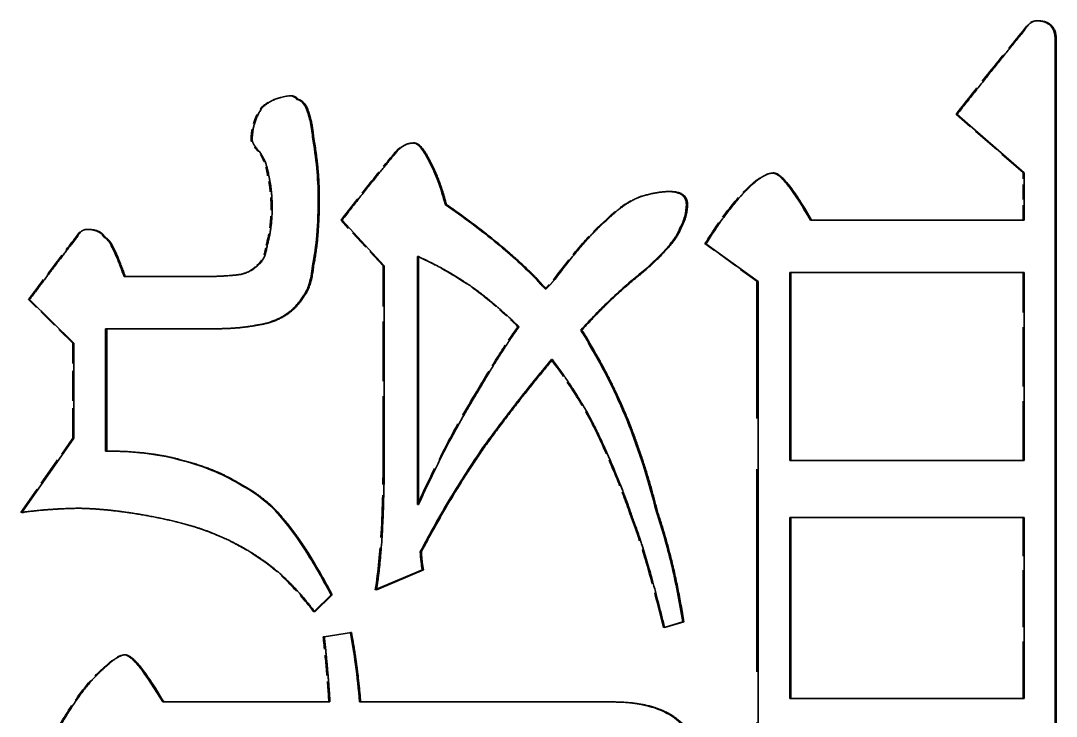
# Model space of a CAD drawing. Header units: millimetres. Extents: x 200 to 5740, y 200 to 4000.
# Drawn here: x 2060.91 to 2078.52, y 3313.47 to 3325.29 of the extents above; entities that cross this region are included whole.
import ezdxf

# ---------------------------------------------------------------- set-up
doc = ezdxf.new("R2010")
doc.units = ezdxf.units.MM
doc.header["$LTSCALE"] = 20
doc.linetypes.add('DASHED', pattern=[0.2067, 0.1654, -0.0413])
doc.layers.add('可見 (ISO)', color=7, linetype='Continuous', lineweight=35)
doc.layers.add('隱藏 (ISO)', color=7, linetype='DASHED', lineweight=25)

msp = doc.modelspace()

# ---------------------------------------------------------------- linework, layer by layer
at = {"layer": '可見 (ISO)'}
for p, q in [((2078.503, 3324.966), (2078.503, 3308.045)), ((2078.521, 3324.966), (2078.521, 3308.045)), ((2065.624, 3323.957), (2065.606, 3323.957)), ((2065.77, 3323.835), (2065.751, 3323.835)), ((2077.975, 3322.705), (2076.835, 3323.702)), ((2065.891, 3323.313), (2065.873, 3323.313)), ((2067.881, 3322.887), (2067.862, 3322.887)), ((2077.975, 3321.903), (2077.975, 3322.705)), ((2068.148, 3322.17), (2068.129, 3322.17)), ((2067.092, 3321.125), (2066.376, 3321.903)), ((2072.139, 3321.769), (2072.121, 3321.769)), ((2074.36, 3321.903), (2074.341, 3321.903)), ((2074.36, 3321.903), (2077.975, 3321.903)), ((2062.336, 3321.623), (2062.318, 3321.623)), ((2062.47, 3321.465), (2062.451, 3321.465)), ((2073.45, 3320.857), (2072.564, 3321.501)), ((2067.675, 3321.283), (2067.656, 3321.283)), ((2067.656, 3321.283), (2067.656, 3317.065)), ((2067.675, 3321.283), (2067.675, 3317.065)), ((2065.891, 3321.125), (2065.873, 3321.125)), ((2067.092, 3317.891), (2067.092, 3321.125)), ((2071.521, 3321.04), (2071.502, 3321.04)), ((2062.688, 3320.942), (2062.67, 3320.942)), ((2062.688, 3320.942), (2063.877, 3320.942)), ((2069.713, 3320.882), (2069.694, 3320.882)), ((2074.008, 3321.015), (2073.989, 3321.015)), ((2073.989, 3321.015), (2073.989, 3317.818)), ((2074.008, 3321.015), (2074.008, 3317.818)), ((2077.975, 3321.015), (2074.008, 3321.015)), ((2077.975, 3317.818), (2077.975, 3321.015)), ((2069.846, 3320.736), (2069.828, 3320.736)), ((2073.45, 3309.917), (2073.45, 3320.857)), ((2061.815, 3319.812), (2061.062, 3320.553)), ((2065.733, 3320.614), (2065.715, 3320.614)), ((2065.454, 3320.31), (2065.436, 3320.31)), ((2062.373, 3320.055), (2062.354, 3320.055)), ((2062.354, 3320.055), (2062.354, 3317.976)), ((2062.373, 3320.055), (2062.373, 3317.976)), ((2064.144, 3320.055), (2062.373, 3320.055)), ((2064.921, 3320.116), (2064.902, 3320.116)), ((2070.453, 3320.031), (2070.435, 3320.031)), ((2061.815, 3318.195), (2061.815, 3319.812)), ((2070.599, 3319.787), (2070.58, 3319.787)), ((2069.956, 3319.532), (2069.937, 3319.532)), ((2069.968, 3319.508), (2069.956, 3319.532)), ((2060.929, 3316.931), (2061.815, 3318.195)), ((2062.373, 3317.976), (2062.354, 3317.976)), ((2068.791, 3318.037), (2068.772, 3318.037)), ((2074.008, 3317.818), (2073.989, 3317.818)), ((2074.008, 3317.818), (2077.975, 3317.818)), ((2064.641, 3317.417), (2064.623, 3317.417)), ((2061.887, 3317.004), (2061.869, 3317.004)), ((2067.675, 3317.065), (2067.656, 3317.065)), ((2065.369, 3316.834), (2065.351, 3316.834)), ((2071.739, 3316.943), (2071.721, 3316.943)), ((2074.008, 3316.846), (2073.989, 3316.846)), ((2073.989, 3316.846), (2073.989, 3313.77)), ((2074.008, 3316.846), (2074.008, 3313.77)), ((2077.975, 3316.846), (2074.008, 3316.846)), ((2077.975, 3313.77), (2077.975, 3316.846)), ((2067.723, 3316.262), (2067.705, 3316.262)), ((2067.76, 3315.958), (2066.959, 3315.618)), ((2067.741, 3315.958), (2066.96, 3315.627)), ((2067.76, 3315.958), (2067.741, 3315.958)), ((2066.188, 3315.533), (2065.907, 3315.252)), ((2066.207, 3315.533), (2065.915, 3315.241)), ((2066.207, 3315.533), (2066.188, 3315.533)), ((2072.17, 3315.071), (2071.859, 3314.979)), ((2072.188, 3315.071), (2071.86, 3314.974)), ((2072.188, 3315.071), (2072.17, 3315.071)), ((2066.073, 3314.816), (2066.534, 3314.889)), ((2063.343, 3313.71), (2063.325, 3313.71)), ((2063.343, 3313.71), (2066.17, 3313.71)), ((2066.692, 3313.71), (2066.673, 3313.71)), ((2066.692, 3313.71), (2070.975, 3313.71)), ((2074.008, 3313.77), (2073.989, 3313.77)), ((2074.008, 3313.77), (2077.975, 3313.77)), ((2072.006, 3313.467), (2071.988, 3313.467))]:
    msp.add_line(p, q, dxfattribs=at)
for points in [[(2077.975, 3325.124), (2078.072, 3325.294), (2078.194, 3325.294)], [(2078.194, 3325.294), (2078.521, 3325.294), (2078.521, 3324.966)], [(2076.835, 3323.702), (2077.417, 3324.443), (2077.975, 3325.124)], [(2065.005, 3323.799), (2065.163, 3323.981), (2065.491, 3324.018)], [(2065.491, 3324.018), (2065.588, 3324.018), (2065.624, 3323.957)], [(2065.624, 3323.957), (2065.709, 3323.945), (2065.77, 3323.835)], [(2064.848, 3323.276), (2064.848, 3323.556), (2065.005, 3323.799)], [(2065.77, 3323.835), (2065.867, 3323.617), (2065.891, 3323.313)], [(2064.969, 3323.07), (2064.848, 3323.191), (2064.848, 3323.276)], [(2065.891, 3323.313), (2065.988, 3322.766), (2065.988, 3322.292)], [(2067.299, 3323.057), (2067.42, 3323.215), (2067.602, 3323.215)], [(2067.602, 3323.215), (2067.723, 3323.215), (2067.881, 3322.887)], [(2065.127, 3322.668), (2065.09, 3322.911), (2064.969, 3323.07)], [(2066.376, 3321.903), (2066.91, 3322.595), (2067.299, 3323.057)], [(2067.881, 3322.887), (2068.039, 3322.595), (2068.148, 3322.17)], [(2065.187, 3322.109), (2065.187, 3322.413), (2065.127, 3322.668)], [(2073.425, 3322.571), (2073.595, 3322.705), (2073.717, 3322.705)], [(2073.717, 3322.705), (2073.899, 3322.705), (2074.36, 3321.903)], [(2072.564, 3321.501), (2073.025, 3322.243), (2073.425, 3322.571)], [(2065.988, 3322.292), (2065.988, 3321.587), (2065.891, 3321.125)], [(2070.878, 3321.903), (2071.181, 3322.206), (2071.46, 3322.304)], [(2071.46, 3322.304), (2071.727, 3322.389), (2071.945, 3322.389)], [(2071.945, 3322.389), (2072.249, 3322.389), (2072.249, 3322.17)], [(2065.102, 3321.477), (2065.187, 3321.769), (2065.187, 3322.109)], [(2068.148, 3322.17), (2069.143, 3321.477), (2069.713, 3320.882)], [(2072.249, 3322.17), (2072.249, 3321.963), (2072.139, 3321.769)], [(2061.875, 3321.623), (2061.936, 3321.745), (2062.033, 3321.745)], [(2062.033, 3321.745), (2062.276, 3321.745), (2062.336, 3321.623)], [(2069.992, 3320.894), (2070.538, 3321.623), (2070.878, 3321.903)], [(2072.139, 3321.769), (2072.067, 3321.526), (2071.521, 3321.04)], [(2061.062, 3320.553), (2061.487, 3321.125), (2061.875, 3321.623)], [(2062.336, 3321.623), (2062.433, 3321.562), (2062.47, 3321.465)], [(2062.47, 3321.465), (2062.579, 3321.258), (2062.688, 3320.942)], [(2064.945, 3321.137), (2065.066, 3321.222), (2065.102, 3321.477)], [(2069.009, 3320.432), (2068.463, 3320.918), (2067.675, 3321.283)], [(2064.641, 3320.979), (2064.823, 3321.015), (2064.945, 3321.137)], [(2065.891, 3321.125), (2065.855, 3320.772), (2065.733, 3320.614)], [(2071.521, 3321.04), (2070.938, 3320.578), (2070.453, 3320.031)], [(2063.877, 3320.942), (2064.399, 3320.942), (2064.641, 3320.979)], [(2069.713, 3320.882), (2069.786, 3320.796), (2069.846, 3320.736)], [(2069.846, 3320.736), (2069.931, 3320.821), (2069.992, 3320.894)], [(2065.733, 3320.614), (2065.624, 3320.432), (2065.454, 3320.31)], [(2069.385, 3320.091), (2069.167, 3320.298), (2069.009, 3320.432)], [(2065.454, 3320.31), (2065.224, 3320.152), (2064.921, 3320.116)], [(2064.921, 3320.116), (2064.629, 3320.055), (2064.144, 3320.055)], [(2068.682, 3318.985), (2069.07, 3319.654), (2069.385, 3320.091)], [(2070.453, 3320.031), (2070.538, 3319.909), (2070.599, 3319.787)], [(2070.599, 3319.787), (2070.963, 3319.18), (2071.242, 3318.499)], [(2069.956, 3319.532), (2069.373, 3318.839), (2068.791, 3318.037)], [(2070.756, 3318.219), (2070.453, 3318.864), (2069.968, 3319.508)], [(2067.675, 3317.065), (2068.16, 3318.134), (2068.682, 3318.985)], [(2071.242, 3318.499), (2071.545, 3317.733), (2071.739, 3316.943)], [(2071.314, 3316.834), (2071.145, 3317.369), (2070.756, 3318.219)], [(2062.373, 3317.976), (2063.076, 3317.976), (2063.622, 3317.83)], [(2066.959, 3315.618), (2067.092, 3316.408), (2067.092, 3317.891)], [(2068.791, 3318.037), (2068.221, 3317.211), (2067.723, 3316.262)], [(2063.622, 3317.83), (2064.241, 3317.672), (2064.641, 3317.417)], [(2064.641, 3317.417), (2065.102, 3317.174), (2065.369, 3316.834)], [(2061.887, 3317.004), (2061.329, 3316.992), (2060.929, 3316.931)], [(2063.101, 3316.87), (2062.458, 3316.992), (2061.887, 3317.004)], [(2064.265, 3316.542), (2063.78, 3316.749), (2063.101, 3316.87)], [(2065.369, 3316.834), (2065.733, 3316.42), (2066.207, 3315.533)], [(2071.86, 3314.974), (2071.545, 3316.262), (2071.314, 3316.834)], [(2071.739, 3316.943), (2072.018, 3316.129), (2072.188, 3315.071)], [(2065.102, 3316.068), (2064.702, 3316.36), (2064.265, 3316.542)], [(2067.723, 3316.262), (2067.735, 3316.068), (2067.76, 3315.958)], [(2065.915, 3315.241), (2065.503, 3315.776), (2065.102, 3316.068)], [(2066.534, 3314.889), (2066.631, 3314.39), (2066.692, 3313.71)], [(2066.17, 3313.71), (2066.134, 3314.269), (2066.073, 3314.816)], [(2061.572, 3313.284), (2061.984, 3314.014), (2062.409, 3314.354)], [(2062.409, 3314.354), (2062.579, 3314.512), (2062.688, 3314.512)], [(2062.688, 3314.512), (2062.87, 3314.512), (2063.343, 3313.71)], [(2070.975, 3313.71), (2071.642, 3313.71), (2072.006, 3313.467)], [(2072.006, 3313.467), (2072.321, 3313.248), (2072.528, 3312.895)]]:
    msp.add_open_spline(points, degree=2, dxfattribs=at)
for points, knots in [([(2078.187, 3325.294), (2078.216, 3325.293), (2078.245, 3325.291), (2078.3, 3325.28), (2078.327, 3325.272), (2078.381, 3325.246), (2078.405, 3325.229), (2078.45, 3325.181), (2078.467, 3325.152), (2078.497, 3325.071), (2078.503, 3325.018), (2078.503, 3324.966)], [-0.05200511, -0.05200511, -0.05200511, -0.05200511, -0.04348584, -0.04348584, -0.03504543, -0.03504543, -0.02574182, -0.02574182, -0.01551823, -0.01551823, 0, 0, 0, 0]), ([(2065.487, 3324.017), (2065.503, 3324.016), (2065.519, 3324.014), (2065.549, 3324.005), (2065.563, 3323.999), (2065.588, 3323.981), (2065.598, 3323.97), (2065.606, 3323.957)], [-0.01394736, -0.01394736, -0.01394736, -0.01394736, -0.00921713, -0.00921713, -0.00451903, -0.00451903, 0, 0, 0, 0]), ([(2065.606, 3323.957), (2065.62, 3323.955), (2065.634, 3323.951), (2065.66, 3323.938), (2065.673, 3323.93), (2065.712, 3323.897), (2065.734, 3323.867), (2065.751, 3323.835)], [-0.01957613, -0.01957613, -0.01957613, -0.01957613, -0.01526032, -0.01526032, -0.01073076, -0.01073076, 0, 0, 0, 0]), ([(2065.751, 3323.835), (2065.786, 3323.758), (2065.811, 3323.677), (2065.852, 3323.503), (2065.865, 3323.407), (2065.873, 3323.313)], [-0.05378786, -0.05378786, -0.05378786, -0.05378786, -0.02850972, -0.02850972, 0, 0, 0, 0]), ([(2065.873, 3323.313), (2065.904, 3323.138), (2065.929, 3322.961), (2065.961, 3322.62), (2065.97, 3322.456), (2065.97, 3322.292)], [-0.1025686, -0.1025686, -0.1025686, -0.1025686, -0.0492511, -0.0492511, 0, 0, 0, 0]), ([(2067.589, 3323.215), (2067.598, 3323.215), (2067.606, 3323.213), (2067.626, 3323.207), (2067.636, 3323.201), (2067.672, 3323.179), (2067.695, 3323.156), (2067.768, 3323.069), (2067.819, 3322.977), (2067.862, 3322.887)], [-0.04751819, -0.04751819, -0.04751819, -0.04751819, -0.04448423, -0.04448423, -0.04029573, -0.04029573, -0.02978049, -0.02978049, 0, 0, 0, 0]), ([(2067.862, 3322.887), (2067.919, 3322.783), (2067.967, 3322.673), (2068.056, 3322.434), (2068.096, 3322.302), (2068.129, 3322.17)], [-0.07633267, -0.07633267, -0.07633267, -0.07633267, -0.04084967, -0.04084967, 0, 0, 0, 0]), ([(2073.705, 3322.705), (2073.711, 3322.704), (2073.717, 3322.703), (2073.731, 3322.699), (2073.74, 3322.696), (2073.769, 3322.683), (2073.789, 3322.669), (2073.855, 3322.616), (2073.905, 3322.56), (2074.078, 3322.345), (2074.219, 3322.115), (2074.341, 3321.903)], [-0.1152311, -0.1152311, -0.1152311, -0.1152311, -0.1128501, -0.1128501, -0.1090037, -0.1090037, -0.0994927, -0.0994927, -0.0735833, -0.0735833, 0, 0, 0, 0]), ([(2065.97, 3322.292), (2065.97, 3322.079), (2065.963, 3321.859), (2065.931, 3321.474), (2065.908, 3321.295), (2065.873, 3321.125)], [-0.1160297, -0.1160297, -0.1160297, -0.1160297, -0.052129, -0.052129, 0, 0, 0, 0]), ([(2071.935, 3322.389), (2071.969, 3322.388), (2072.003, 3322.386), (2072.064, 3322.375), (2072.093, 3322.367), (2072.141, 3322.344), (2072.161, 3322.331), (2072.194, 3322.297), (2072.206, 3322.278), (2072.226, 3322.229), (2072.23, 3322.2), (2072.23, 3322.17)], [-0.04176294, -0.04176294, -0.04176294, -0.04176294, -0.03182306, -0.03182306, -0.02300729, -0.02300729, -0.01581148, -0.01581148, -0.00889998, -0.00889998, 0, 0, 0, 0]), ([(2068.129, 3322.17), (2068.431, 3321.96), (2068.734, 3321.735), (2069.251, 3321.309), (2069.485, 3321.1), (2069.694, 3320.882)], [-0.2012315, -0.2012315, -0.2012315, -0.2012315, -0.0908066, -0.0908066, 0, 0, 0, 0]), ([(2072.23, 3322.17), (2072.23, 3322.101), (2072.221, 3322.033), (2072.184, 3321.897), (2072.156, 3321.831), (2072.121, 3321.769)], [-0.04224374, -0.04224374, -0.04224374, -0.04224374, -0.02151776, -0.02151776, 0, 0, 0, 0]), ([(2062.028, 3321.744), (2062.093, 3321.744), (2062.158, 3321.736), (2062.235, 3321.705), (2062.258, 3321.692), (2062.294, 3321.66), (2062.308, 3321.643), (2062.318, 3321.623)], [-0.03176707, -0.03176707, -0.03176707, -0.03176707, -0.01444925, -0.01444925, -0.00670625, -0.00670625, 0, 0, 0, 0]), ([(2072.121, 3321.769), (2072.107, 3321.722), (2072.081, 3321.674), (2072.019, 3321.575), (2071.974, 3321.517), (2071.806, 3321.319), (2071.644, 3321.166), (2071.502, 3321.04)], [-0.09173429, -0.09173429, -0.09173429, -0.09173429, -0.07715067, -0.07715067, -0.0569135, -0.0569135, 0, 0, 0, 0]), ([(2062.318, 3321.623), (2062.349, 3321.604), (2062.376, 3321.581), (2062.422, 3321.527), (2062.439, 3321.497), (2062.451, 3321.465)], [-0.02124128, -0.02124128, -0.02124128, -0.02124128, -0.01036789, -0.01036789, 0, 0, 0, 0]), ([(2062.451, 3321.465), (2062.491, 3321.39), (2062.528, 3321.31), (2062.6, 3321.137), (2062.636, 3321.039), (2062.67, 3320.942)], [-0.05615406, -0.05615406, -0.05615406, -0.05615406, -0.03061503, -0.03061503, 0, 0, 0, 0]), ([(2065.873, 3321.125), (2065.861, 3321.011), (2065.84, 3320.887), (2065.781, 3320.722), (2065.753, 3320.663), (2065.715, 3320.614)], [-0.05292291, -0.05292291, -0.05292291, -0.05292291, -0.01859017, -0.01859017, 0, 0, 0, 0]), ([(2071.502, 3321.04), (2071.309, 3320.886), (2071.123, 3320.726), (2070.767, 3320.389), (2070.597, 3320.213), (2070.435, 3320.031)], [-0.1473194, -0.1473194, -0.1473194, -0.1473194, -0.0733533, -0.0733533, 0, 0, 0, 0]), ([(2069.694, 3320.882), (2069.717, 3320.855), (2069.741, 3320.828), (2069.785, 3320.78), (2069.806, 3320.757), (2069.828, 3320.736)], [-0.01969081, -0.01969081, -0.01969081, -0.01969081, -0.0091883, -0.0091883, 0, 0, 0, 0]), ([(2065.715, 3320.614), (2065.679, 3320.554), (2065.638, 3320.498), (2065.544, 3320.396), (2065.492, 3320.35), (2065.436, 3320.31)], [-0.04172832, -0.04172832, -0.04172832, -0.04172832, -0.02077887, -0.02077887, 0, 0, 0, 0]), ([(2065.436, 3320.31), (2065.358, 3320.257), (2065.275, 3320.215), (2065.095, 3320.149), (2064.999, 3320.127), (2064.902, 3320.116)], [-0.05769799, -0.05769799, -0.05769799, -0.05769799, -0.02948156, -0.02948156, 0, 0, 0, 0]), ([(2064.902, 3320.116), (2064.792, 3320.093), (2064.674, 3320.079), (2064.419, 3320.059), (2064.269, 3320.055), (2064.126, 3320.055)], [-0.07669562, -0.07669562, -0.07669562, -0.07669562, -0.04313244, -0.04313244, 0, 0, 0, 0]), ([(2070.435, 3320.031), (2070.462, 3319.991), (2070.489, 3319.95), (2070.537, 3319.869), (2070.56, 3319.829), (2070.58, 3319.787)], [-0.02837283, -0.02837283, -0.02837283, -0.02837283, -0.01387537, -0.01387537, 0, 0, 0, 0]), ([(2070.58, 3319.787), (2070.702, 3319.583), (2070.817, 3319.375), (2071.031, 3318.944), (2071.131, 3318.723), (2071.223, 3318.499)], [-0.1442464, -0.1442464, -0.1442464, -0.1442464, -0.0727985, -0.0727985, 0, 0, 0, 0]), ([(2069.937, 3319.532), (2069.739, 3319.296), (2069.544, 3319.055), (2069.156, 3318.557), (2068.962, 3318.298), (2068.772, 3318.037)], [-0.1895979, -0.1895979, -0.1895979, -0.1895979, -0.0969537, -0.0969537, 0, 0, 0, 0]), ([(2071.223, 3318.499), (2071.324, 3318.245), (2071.416, 3317.988), (2071.582, 3317.468), (2071.656, 3317.207), (2071.721, 3316.943)], [-0.1635667, -0.1635667, -0.1635667, -0.1635667, -0.0815292, -0.0815292, 0, 0, 0, 0]), ([(2062.354, 3317.976), (2062.575, 3317.976), (2062.799, 3317.966), (2063.215, 3317.917), (2063.412, 3317.882), (2063.604, 3317.83)], [-0.1261172, -0.1261172, -0.1261172, -0.1261172, -0.0596054, -0.0596054, 0, 0, 0, 0]), ([(2068.772, 3318.037), (2068.579, 3317.757), (2068.396, 3317.471), (2068.039, 3316.879), (2067.868, 3316.573), (2067.705, 3316.262)], [-0.2073383, -0.2073383, -0.2073383, -0.2073383, -0.1053244, -0.1053244, 0, 0, 0, 0]), ([(2063.604, 3317.83), (2063.794, 3317.782), (2063.986, 3317.722), (2064.325, 3317.584), (2064.48, 3317.508), (2064.623, 3317.417)], [-0.1101037, -0.1101037, -0.1101037, -0.1101037, -0.0509709, -0.0509709, 0, 0, 0, 0]), ([(2064.623, 3317.417), (2064.768, 3317.341), (2064.908, 3317.252), (2065.152, 3317.056), (2065.259, 3316.951), (2065.351, 3316.834)], [-0.09417417, -0.09417417, -0.09417417, -0.09417417, -0.04491209, -0.04491209, 0, 0, 0, 0]), ([(2061.869, 3317.004), (2061.697, 3317), (2061.522, 3316.993), (2061.211, 3316.969), (2061.069, 3316.954), (2060.931, 3316.934)], [-0.09566841, -0.09566841, -0.09566841, -0.09566841, -0.04396296, -0.04396296, -0.00208249, -0.00208249, -0.00208249, -0.00208249]), ([(2065.351, 3316.834), (2065.492, 3316.674), (2065.627, 3316.48), (2065.899, 3316.058), (2066.052, 3315.789), (2066.188, 3315.533)], [-0.1506464, -0.1506464, -0.1506464, -0.1506464, -0.0869997, -0.0869997, 0, 0, 0, 0]), ([(2071.721, 3316.943), (2071.819, 3316.657), (2071.902, 3316.362), (2072.051, 3315.739), (2072.116, 3315.405), (2072.17, 3315.071)], [-0.1921318, -0.1921318, -0.1921318, -0.1921318, -0.1013183, -0.1013183, 0, 0, 0, 0]), ([(2067.705, 3316.262), (2067.708, 3316.206), (2067.713, 3316.146), (2067.725, 3316.047), (2067.732, 3316), (2067.741, 3315.958)], [-0.03000211, -0.03000211, -0.03000211, -0.03000211, -0.01286913, -0.01286913, 0, 0, 0, 0]), ([(2066.516, 3314.886), (2066.551, 3314.708), (2066.58, 3314.525), (2066.632, 3314.135), (2066.655, 3313.921), (2066.673, 3313.71)], [-0.1179034, -0.1179034, -0.1179034, -0.1179034, -0.0635175, -0.0635175, 0, 0, 0, 0]), ([(2062.678, 3314.512), (2062.683, 3314.511), (2062.688, 3314.51), (2062.703, 3314.507), (2062.711, 3314.503), (2062.741, 3314.49), (2062.761, 3314.476), (2062.828, 3314.423), (2062.879, 3314.367), (2063.054, 3314.152), (2063.199, 3313.922), (2063.325, 3313.71)], [-0.1158956, -0.1158956, -0.1158956, -0.1158956, -0.1136257, -0.1136257, -0.1097629, -0.1097629, -0.1001934, -0.1001934, -0.0740977, -0.0740977, 0, 0, 0, 0]), ([(2070.956, 3313.71), (2071.166, 3313.71), (2071.385, 3313.692), (2071.729, 3313.602), (2071.866, 3313.547), (2071.988, 3313.467)], [-0.1068055, -0.1068055, -0.1068055, -0.1068055, -0.0437549, -0.0437549, 0, 0, 0, 0]), ([(2071.988, 3313.467), (2072.093, 3313.393), (2072.189, 3313.309), (2072.365, 3313.117), (2072.442, 3313.01), (2072.509, 3312.895)], [-0.07832983, -0.07832983, -0.07832983, -0.07832983, -0.03975281, -0.03975281, 0, 0, 0, 0])]:
    msp.add_open_spline(points, degree=3, knots=knots, dxfattribs=at)
at = {"layer": '隱藏 (ISO)', "ltscale": 0.02847}
for p, q in [((2078.194, 3325.294), (2078.175, 3325.294)), ((2077.975, 3325.124), (2077.957, 3325.124)), ((2065.491, 3324.018), (2065.472, 3324.018)), ((2065.005, 3323.799), (2064.987, 3323.799)), ((2076.835, 3323.702), (2076.816, 3323.702)), ((2067.602, 3323.215), (2067.583, 3323.215)), ((2064.969, 3323.07), (2064.951, 3323.07)), ((2067.299, 3323.057), (2067.28, 3323.057)), ((2065.127, 3322.668), (2065.108, 3322.668)), ((2073.717, 3322.705), (2073.698, 3322.705)), ((2077.975, 3322.705), (2077.957, 3322.705)), ((2073.425, 3322.571), (2073.407, 3322.571)), ((2071.46, 3322.304), (2071.442, 3322.304)), ((2071.945, 3322.389), (2071.927, 3322.389)), ((2062.033, 3321.745), (2062.015, 3321.745)), ((2066.376, 3321.903), (2066.358, 3321.903)), ((2070.878, 3321.903), (2070.859, 3321.903)), ((2061.875, 3321.623), (2061.857, 3321.623)), ((2065.102, 3321.477), (2065.084, 3321.477)), ((2072.564, 3321.501), (2072.546, 3321.501)), ((2064.945, 3321.137), (2064.926, 3321.137)), ((2067.092, 3321.125), (2067.074, 3321.125)), ((2064.641, 3320.979), (2064.623, 3320.979)), ((2069.992, 3320.894), (2069.974, 3320.894)), ((2073.45, 3320.857), (2073.431, 3320.857)), ((2061.062, 3320.553), (2061.044, 3320.553)), ((2069.009, 3320.432), (2068.991, 3320.432)), ((2069.385, 3320.091), (2069.367, 3320.091)), ((2061.815, 3319.812), (2061.796, 3319.812)), ((2069.968, 3319.508), (2069.949, 3319.508)), ((2068.682, 3318.985), (2068.663, 3318.985)), ((2061.815, 3318.195), (2061.796, 3318.195)), ((2060.929, 3316.931), (2060.91, 3316.931)), ((2071.314, 3316.834), (2071.296, 3316.834)), ((2066.959, 3315.618), (2066.94, 3315.618)), ((2065.915, 3315.241), (2065.897, 3315.241)), ((2066.534, 3314.889), (2066.516, 3314.889)), ((2071.86, 3314.974), (2071.842, 3314.974)), ((2066.073, 3314.816), (2066.055, 3314.816)), ((2062.409, 3314.354), (2062.391, 3314.354)), ((2062.688, 3314.512), (2062.67, 3314.512))]:
    msp.add_line(p, q, dxfattribs=at)
at = {"layer": '隱藏 (ISO)', "ltscale": 0.144303}
msp.add_line((2077.957, 3322.705), (2076.816, 3323.702), dxfattribs=at)
at = {"layer": '隱藏 (ISO)', "ltscale": 0.076304}
msp.add_line((2077.957, 3321.903), (2077.957, 3322.705), dxfattribs=at)
at = {"layer": '隱藏 (ISO)', "ltscale": 0.100668}
msp.add_line((2067.074, 3321.125), (2066.358, 3321.903), dxfattribs=at)
at = {"layer": '隱藏 (ISO)', "ltscale": 0.104331}
msp.add_line((2073.431, 3320.857), (2072.546, 3321.501), dxfattribs=at)
at = {"layer": '隱藏 (ISO)', "ltscale": 0.307831}
msp.add_line((2067.074, 3317.891), (2067.074, 3321.125), dxfattribs=at)
at = {"layer": '隱藏 (ISO)', "ltscale": 0.304358}
msp.add_line((2077.957, 3317.818), (2077.957, 3321.015), dxfattribs=at)
at = {"layer": '隱藏 (ISO)', "ltscale": 1.041772}
msp.add_line((2073.431, 3309.917), (2073.431, 3320.857), dxfattribs=at)
at = {"layer": '隱藏 (ISO)', "ltscale": 0.100588}
msp.add_line((2061.796, 3319.812), (2061.044, 3320.553), dxfattribs=at)
at = {"layer": '隱藏 (ISO)', "ltscale": 0.153866}
msp.add_line((2061.796, 3318.195), (2061.796, 3319.812), dxfattribs=at)
at = {"layer": '隱藏 (ISO)', "ltscale": 0.002489}
msp.add_line((2069.949, 3319.508), (2069.937, 3319.532), dxfattribs=at)
at = {"layer": '隱藏 (ISO)', "ltscale": 0.146993}
msp.add_line((2060.91, 3316.931), (2061.796, 3318.195), dxfattribs=at)
at = {"layer": '隱藏 (ISO)', "ltscale": 0.292782}
msp.add_line((2077.957, 3313.77), (2077.957, 3316.846), dxfattribs=at)
at = {"layer": '隱藏 (ISO)', "ltscale": 0.001957}
msp.add_line((2066.96, 3315.627), (2066.94, 3315.618), dxfattribs=at)
at = {"layer": '隱藏 (ISO)', "ltscale": 0.001301}
msp.add_line((2065.907, 3315.252), (2065.897, 3315.241), dxfattribs=at)
at = {"layer": '隱藏 (ISO)', "ltscale": 0.044435}
msp.add_line((2066.055, 3314.816), (2066.516, 3314.889), dxfattribs=at)
at = {"layer": '隱藏 (ISO)', "ltscale": 0.001609}
msp.add_line((2071.859, 3314.979), (2071.842, 3314.974), dxfattribs=at)
at = {"layer": '隱藏 (ISO)', "ltscale": 0.027581}
msp.add_open_spline([(2077.957, 3325.124), (2077.98, 3325.165), (2078.01, 3325.207), (2078.064, 3325.256), (2078.086, 3325.271), (2078.131, 3325.289), (2078.152, 3325.294), (2078.175, 3325.294)], degree=3, knots=[-0.02889165, -0.02889165, -0.02889165, -0.02889165, -0.01458403, -0.01458403, -0.00683406, -0.00683406, 0, 0, 0, 0], dxfattribs=at)
at = {"layer": '隱藏 (ISO)', "ltscale": 0.001058}
msp.add_open_spline([(2078.175, 3325.294), (2078.179, 3325.294), (2078.183, 3325.294), (2078.187, 3325.294)], degree=3, dxfattribs=at)
at = {"layer": '隱藏 (ISO)', "ltscale": 0.173645}
msp.add_open_spline([(2076.816, 3323.702), (2077.007, 3323.945), (2077.199, 3324.187), (2077.579, 3324.661), (2077.768, 3324.893), (2077.957, 3325.124)], degree=3, knots=[-0.1823736, -0.1823736, -0.1823736, -0.1823736, -0.0896211, -0.0896211, 0, 0, 0, 0], dxfattribs=at)
at = {"layer": '隱藏 (ISO)', "ltscale": 0.051898}
msp.add_open_spline([(2064.987, 3323.799), (2065.014, 3323.83), (2065.044, 3323.857), (2065.111, 3323.906), (2065.148, 3323.927), (2065.276, 3323.985), (2065.375, 3324.007), (2065.472, 3324.018)], degree=3, knots=[-0.05444923, -0.05444923, -0.05444923, -0.05444923, -0.04223106, -0.04223106, -0.02939862, -0.02939862, 0, 0, 0, 0], dxfattribs=at)
at = {"layer": '隱藏 (ISO)', "ltscale": 0.001334}
msp.add_open_spline([(2065.472, 3324.018), (2065.477, 3324.018), (2065.482, 3324.018), (2065.487, 3324.017)], degree=3, dxfattribs=at)
at = {"layer": '隱藏 (ISO)', "ltscale": 0.052655}
msp.add_open_spline([(2064.829, 3323.276), (2064.829, 3323.368), (2064.842, 3323.458), (2064.896, 3323.636), (2064.936, 3323.72), (2064.987, 3323.799)], degree=3, knots=[-0.05574192, -0.05574192, -0.05574192, -0.05574192, -0.02811699, -0.02811699, 0, 0, 0, 0], dxfattribs=at)
at = {"layer": '隱藏 (ISO)', "ltscale": 0.023259}
msp.add_open_spline([(2064.951, 3323.07), (2064.926, 3323.094), (2064.902, 3323.121), (2064.864, 3323.173), (2064.848, 3323.2), (2064.833, 3323.243), (2064.829, 3323.259), (2064.829, 3323.276)], degree=3, knots=[-0.02422536, -0.02422536, -0.02422536, -0.02422536, -0.01377171, -0.01377171, -0.00501912, -0.00501912, 0, 0, 0, 0], dxfattribs=at)
at = {"layer": '隱藏 (ISO)', "ltscale": 0.03379}
msp.add_open_spline([(2067.28, 3323.057), (2067.302, 3323.086), (2067.328, 3323.113), (2067.383, 3323.158), (2067.412, 3323.175), (2067.488, 3323.207), (2067.535, 3323.215), (2067.583, 3323.215)], degree=3, knots=[-0.03582261, -0.03582261, -0.03582261, -0.03582261, -0.02479424, -0.02479424, -0.01458489, -0.01458489, 0, 0, 0, 0], dxfattribs=at)
at = {"layer": '隱藏 (ISO)', "ltscale": 0.000460056}
msp.add_open_spline([(2067.583, 3323.215), (2067.585, 3323.215), (2067.587, 3323.215), (2067.589, 3323.215)], degree=3, dxfattribs=at)
at = {"layer": '隱藏 (ISO)', "ltscale": 0.041407}
msp.add_open_spline([(2065.108, 3322.668), (2065.097, 3322.744), (2065.079, 3322.819), (2065.025, 3322.954), (2064.993, 3323.015), (2064.951, 3323.07)], degree=3, knots=[-0.0436559, -0.0436559, -0.0436559, -0.0436559, -0.02070752, -0.02070752, 0, 0, 0, 0], dxfattribs=at)
at = {"layer": '隱藏 (ISO)', "ltscale": 0.140747}
msp.add_open_spline([(2066.358, 3321.903), (2066.521, 3322.114), (2066.689, 3322.329), (2066.993, 3322.71), (2067.138, 3322.888), (2067.28, 3323.057)], degree=3, knots=[-0.1464139, -0.1464139, -0.1464139, -0.1464139, -0.0663242, -0.0663242, 0, 0, 0, 0], dxfattribs=at)
at = {"layer": '隱藏 (ISO)', "ltscale": 0.053587}
msp.add_open_spline([(2065.169, 3322.109), (2065.169, 3322.207), (2065.164, 3322.304), (2065.144, 3322.491), (2065.129, 3322.58), (2065.108, 3322.668)], degree=3, knots=[-0.05634311, -0.05634311, -0.05634311, -0.05634311, -0.02714095, -0.02714095, 0, 0, 0, 0], dxfattribs=at)
at = {"layer": '隱藏 (ISO)', "ltscale": 0.030991}
msp.add_open_spline([(2073.407, 3322.571), (2073.47, 3322.621), (2073.539, 3322.665), (2073.636, 3322.698), (2073.667, 3322.705), (2073.698, 3322.705)], degree=3, knots=[-0.03076408, -0.03076408, -0.03076408, -0.03076408, -0.00939183, -0.00939183, 0, 0, 0, 0], dxfattribs=at)
at = {"layer": '隱藏 (ISO)', "ltscale": 0.000570658}
msp.add_open_spline([(2073.698, 3322.705), (2073.701, 3322.705), (2073.703, 3322.705), (2073.705, 3322.705)], degree=3, dxfattribs=at)
at = {"layer": '隱藏 (ISO)', "ltscale": 0.131335}
msp.add_open_spline([(2072.546, 3321.501), (2072.68, 3321.718), (2072.831, 3321.941), (2073.114, 3322.292), (2073.256, 3322.447), (2073.407, 3322.571)], degree=3, knots=[-0.1356582, -0.1356582, -0.1356582, -0.1356582, -0.0588288, -0.0588288, 0, 0, 0, 0], dxfattribs=at)
at = {"layer": '隱藏 (ISO)', "ltscale": 0.067889}
msp.add_open_spline([(2070.859, 3321.903), (2070.95, 3321.994), (2071.05, 3322.082), (2071.245, 3322.216), (2071.34, 3322.268), (2071.442, 3322.304)], degree=3, knots=[-0.07094219, -0.07094219, -0.07094219, -0.07094219, -0.03218296, -0.03218296, 0, 0, 0, 0], dxfattribs=at)
at = {"layer": '隱藏 (ISO)', "ltscale": 0.047093}
msp.add_open_spline([(2071.442, 3322.304), (2071.525, 3322.33), (2071.61, 3322.352), (2071.772, 3322.381), (2071.85, 3322.389), (2071.927, 3322.389)], degree=3, knots=[-0.0494182, -0.0494182, -0.0494182, -0.0494182, -0.02317618, -0.02317618, 0, 0, 0, 0], dxfattribs=at)
at = {"layer": '隱藏 (ISO)', "ltscale": 0.000711842}
msp.add_open_spline([(2071.927, 3322.389), (2071.93, 3322.389), (2071.933, 3322.389), (2071.935, 3322.389)], degree=3, dxfattribs=at)
at = {"layer": '隱藏 (ISO)', "ltscale": 0.060845}
msp.add_open_spline([(2065.084, 3321.477), (2065.113, 3321.577), (2065.134, 3321.678), (2065.162, 3321.89), (2065.169, 3321.999), (2065.169, 3322.109)], degree=3, knots=[-0.0640341, -0.0640341, -0.0640341, -0.0640341, -0.03291841, -0.03291841, 0, 0, 0, 0], dxfattribs=at)
at = {"layer": '隱藏 (ISO)', "ltscale": 0.019978}
msp.add_open_spline([(2061.857, 3321.623), (2061.871, 3321.652), (2061.89, 3321.681), (2061.927, 3321.716), (2061.943, 3321.727), (2061.977, 3321.741), (2061.996, 3321.745), (2062.015, 3321.745)], degree=3, knots=[-0.02108377, -0.02108377, -0.02108377, -0.02108377, -0.011362, -0.011362, -0.00566842, -0.00566842, 0, 0, 0, 0], dxfattribs=at)
at = {"layer": '隱藏 (ISO)', "ltscale": 0.001154}
msp.add_open_spline([(2062.015, 3321.745), (2062.019, 3321.745), (2062.023, 3321.745), (2062.028, 3321.744)], degree=3, dxfattribs=at)
at = {"layer": '隱藏 (ISO)', "ltscale": 0.128116}
msp.add_open_spline([(2069.974, 3320.894), (2070.127, 3321.098), (2070.299, 3321.318), (2070.583, 3321.642), (2070.724, 3321.791), (2070.859, 3321.903)], degree=3, knots=[-0.130198, -0.130198, -0.130198, -0.130198, -0.0527031, -0.0527031, 0, 0, 0, 0], dxfattribs=at)
at = {"layer": '隱藏 (ISO)', "ltscale": 0.127941}
msp.add_open_spline([(2061.044, 3320.553), (2061.181, 3320.738), (2061.32, 3320.923), (2061.591, 3321.279), (2061.723, 3321.452), (2061.857, 3321.623)], degree=3, knots=[-0.1343016, -0.1343016, -0.1343016, -0.1343016, -0.0651452, -0.0651452, 0, 0, 0, 0], dxfattribs=at)
at = {"layer": '隱藏 (ISO)', "ltscale": 0.036604}
msp.add_open_spline([(2064.926, 3321.137), (2064.947, 3321.152), (2064.966, 3321.17), (2065, 3321.213), (2065.014, 3321.238), (2065.057, 3321.33), (2065.074, 3321.406), (2065.084, 3321.477)], degree=3, knots=[-0.03792547, -0.03792547, -0.03792547, -0.03792547, -0.03020225, -0.03020225, -0.02153738, -0.02153738, 0, 0, 0, 0], dxfattribs=at)
at = {"layer": '隱藏 (ISO)', "ltscale": 0.151382}
msp.add_open_spline([(2068.991, 3320.432), (2068.802, 3320.6), (2068.598, 3320.751), (2068.151, 3321.036), (2067.907, 3321.167), (2067.656, 3321.283)], degree=3, knots=[-0.1589583, -0.1589583, -0.1589583, -0.1589583, -0.0829013, -0.0829013, 0, 0, 0, 0], dxfattribs=at)
at = {"layer": '隱藏 (ISO)', "ltscale": 0.03301}
msp.add_open_spline([(2064.623, 3320.979), (2064.681, 3320.99), (2064.737, 3321.009), (2064.841, 3321.063), (2064.886, 3321.096), (2064.926, 3321.137)], degree=3, knots=[-0.03498103, -0.03498103, -0.03498103, -0.03498103, -0.01715823, -0.01715823, 0, 0, 0, 0], dxfattribs=at)
at = {"layer": '隱藏 (ISO)', "ltscale": 0.072969}
msp.add_open_spline([(2063.859, 3320.942), (2064.005, 3320.942), (2064.164, 3320.944), (2064.408, 3320.956), (2064.525, 3320.964), (2064.623, 3320.979)], degree=3, knots=[-0.07400017, -0.07400017, -0.07400017, -0.07400017, -0.02964383, -0.02964383, 0, 0, 0, 0], dxfattribs=at)
at = {"layer": '隱藏 (ISO)', "ltscale": 0.020388}
msp.add_open_spline([(2069.828, 3320.736), (2069.855, 3320.762), (2069.881, 3320.79), (2069.93, 3320.842), (2069.952, 3320.868), (2069.974, 3320.894)], degree=3, knots=[-0.02142536, -0.02142536, -0.02142536, -0.02142536, -0.01007488, -0.01007488, 0, 0, 0, 0], dxfattribs=at)
at = {"layer": '隱藏 (ISO)', "ltscale": 0.048264}
msp.add_open_spline([(2069.367, 3320.091), (2069.3, 3320.154), (2069.232, 3320.218), (2069.108, 3320.331), (2069.049, 3320.383), (2068.991, 3320.432)], degree=3, knots=[-0.05026844, -0.05026844, -0.05026844, -0.05026844, -0.02275142, -0.02275142, 0, 0, 0, 0], dxfattribs=at)
at = {"layer": '隱藏 (ISO)', "ltscale": 0.124871}
msp.add_open_spline([(2068.663, 3318.985), (2068.782, 3319.189), (2068.907, 3319.397), (2069.139, 3319.762), (2069.252, 3319.932), (2069.367, 3320.091)], degree=3, knots=[-0.1300074, -0.1300074, -0.1300074, -0.1300074, -0.0590902, -0.0590902, 0, 0, 0, 0], dxfattribs=at)
at = {"layer": '隱藏 (ISO)', "ltscale": 0.144097}
msp.add_open_spline([(2070.738, 3318.219), (2070.634, 3318.44), (2070.517, 3318.655), (2070.253, 3319.085), (2070.106, 3319.3), (2069.949, 3319.508)], degree=3, knots=[-0.1513554, -0.1513554, -0.1513554, -0.1513554, -0.078036, -0.078036, 0, 0, 0, 0], dxfattribs=at)
at = {"layer": '隱藏 (ISO)', "ltscale": 0.20664}
msp.add_open_spline([(2067.656, 3317.065), (2067.811, 3317.407), (2067.976, 3317.747), (2068.311, 3318.386), (2068.482, 3318.69), (2068.663, 3318.985)], degree=3, knots=[-0.2167152, -0.2167152, -0.2167152, -0.2167152, -0.1039461, -0.1039461, 0, 0, 0, 0], dxfattribs=at)
at = {"layer": '隱藏 (ISO)', "ltscale": 0.142288}
msp.add_open_spline([(2071.296, 3316.834), (2071.232, 3317.036), (2071.151, 3317.251), (2070.968, 3317.704), (2070.852, 3317.969), (2070.738, 3318.219)], degree=3, knots=[-0.1463697, -0.1463697, -0.1463697, -0.1463697, -0.0827587, -0.0827587, 0, 0, 0, 0], dxfattribs=at)
at = {"layer": '隱藏 (ISO)', "ltscale": 0.216975}
msp.add_open_spline([(2066.94, 3315.618), (2066.992, 3315.925), (2067.022, 3316.272), (2067.066, 3317.008), (2067.074, 3317.464), (2067.074, 3317.891)], degree=3, knots=[-0.2210091, -0.2210091, -0.2210091, -0.2210091, -0.1280954, -0.1280954, 0, 0, 0, 0], dxfattribs=at)
at = {"layer": '隱藏 (ISO)', "ltscale": 0.116494}
msp.add_open_spline([(2063.082, 3316.87), (2062.875, 3316.909), (2062.667, 3316.941), (2062.262, 3316.986), (2062.065, 3317), (2061.869, 3317.004)], degree=3, knots=[-0.1223195, -0.1223195, -0.1223195, -0.1223195, -0.0590604, -0.0590604, 0, 0, 0, 0], dxfattribs=at)
at = {"layer": '隱藏 (ISO)', "ltscale": 0.001886}
msp.add_open_spline([(2060.931, 3316.934), (2060.924, 3316.933), (2060.917, 3316.932), (2060.91, 3316.931)], degree=3, dxfattribs=at)
at = {"layer": '隱藏 (ISO)', "ltscale": 0.115584}
msp.add_open_spline([(2064.247, 3316.542), (2064.074, 3316.615), (2063.894, 3316.676), (2063.506, 3316.786), (2063.293, 3316.832), (2063.082, 3316.87)], degree=3, knots=[-0.1208861, -0.1208861, -0.1208861, -0.1208861, -0.0645191, -0.0645191, 0, 0, 0, 0], dxfattribs=at)
at = {"layer": '隱藏 (ISO)', "ltscale": 0.18465}
msp.add_open_spline([(2071.842, 3314.974), (2071.754, 3315.334), (2071.652, 3315.727), (2071.478, 3316.319), (2071.389, 3316.603), (2071.296, 3316.834)], degree=3, knots=[-0.1869158, -0.1869158, -0.1869158, -0.1869158, -0.0745322, -0.0745322, 0, 0, 0, 0], dxfattribs=at)
at = {"layer": '隱藏 (ISO)', "ltscale": 0.091864}
msp.add_open_spline([(2065.084, 3316.068), (2064.953, 3316.164), (2064.816, 3316.252), (2064.536, 3316.411), (2064.394, 3316.481), (2064.247, 3316.542)], degree=3, knots=[-0.09665873, -0.09665873, -0.09665873, -0.09665873, -0.0477856, -0.0477856, 0, 0, 0, 0], dxfattribs=at)
at = {"layer": '隱藏 (ISO)', "ltscale": 0.110773}
msp.add_open_spline([(2065.897, 3315.241), (2065.77, 3315.406), (2065.633, 3315.567), (2065.363, 3315.842), (2065.228, 3315.963), (2065.084, 3316.068)], degree=3, knots=[-0.1157811, -0.1157811, -0.1157811, -0.1157811, -0.0534038, -0.0534038, 0, 0, 0, 0], dxfattribs=at)
at = {"layer": '隱藏 (ISO)', "ltscale": 0.000174387}
msp.add_open_spline([(2066.516, 3314.889), (2066.516, 3314.888), (2066.516, 3314.887), (2066.516, 3314.886)], degree=3, dxfattribs=at)
at = {"layer": '隱藏 (ISO)', "ltscale": 0.10566}
msp.add_open_spline([(2066.152, 3313.71), (2066.14, 3313.895), (2066.126, 3314.081), (2066.093, 3314.449), (2066.075, 3314.633), (2066.055, 3314.816)], degree=3, knots=[-0.1110541, -0.1110541, -0.1110541, -0.1110541, -0.0552777, -0.0552777, 0, 0, 0, 0], dxfattribs=at)
at = {"layer": '隱藏 (ISO)', "ltscale": 0.130098}
msp.add_open_spline([(2061.553, 3313.284), (2061.676, 3313.501), (2061.815, 3313.72), (2062.093, 3314.074), (2062.234, 3314.228), (2062.391, 3314.354)], degree=3, knots=[-0.1352638, -0.1352638, -0.1352638, -0.1352638, -0.0603134, -0.0603134, 0, 0, 0, 0], dxfattribs=at)
at = {"layer": '隱藏 (ISO)', "ltscale": 0.031104}
msp.add_open_spline([(2062.391, 3314.354), (2062.426, 3314.387), (2062.466, 3314.421), (2062.537, 3314.469), (2062.571, 3314.489), (2062.627, 3314.507), (2062.648, 3314.512), (2062.67, 3314.512)], degree=3, knots=[-0.03228162, -0.03228162, -0.03228162, -0.03228162, -0.01753846, -0.01753846, -0.00645478, -0.00645478, 0, 0, 0, 0], dxfattribs=at)
at = {"layer": '隱藏 (ISO)', "ltscale": 0.000650156}
msp.add_open_spline([(2062.67, 3314.512), (2062.672, 3314.512), (2062.675, 3314.512), (2062.678, 3314.512)], degree=3, dxfattribs=at)

doc.saveas('drawing.dxf')
